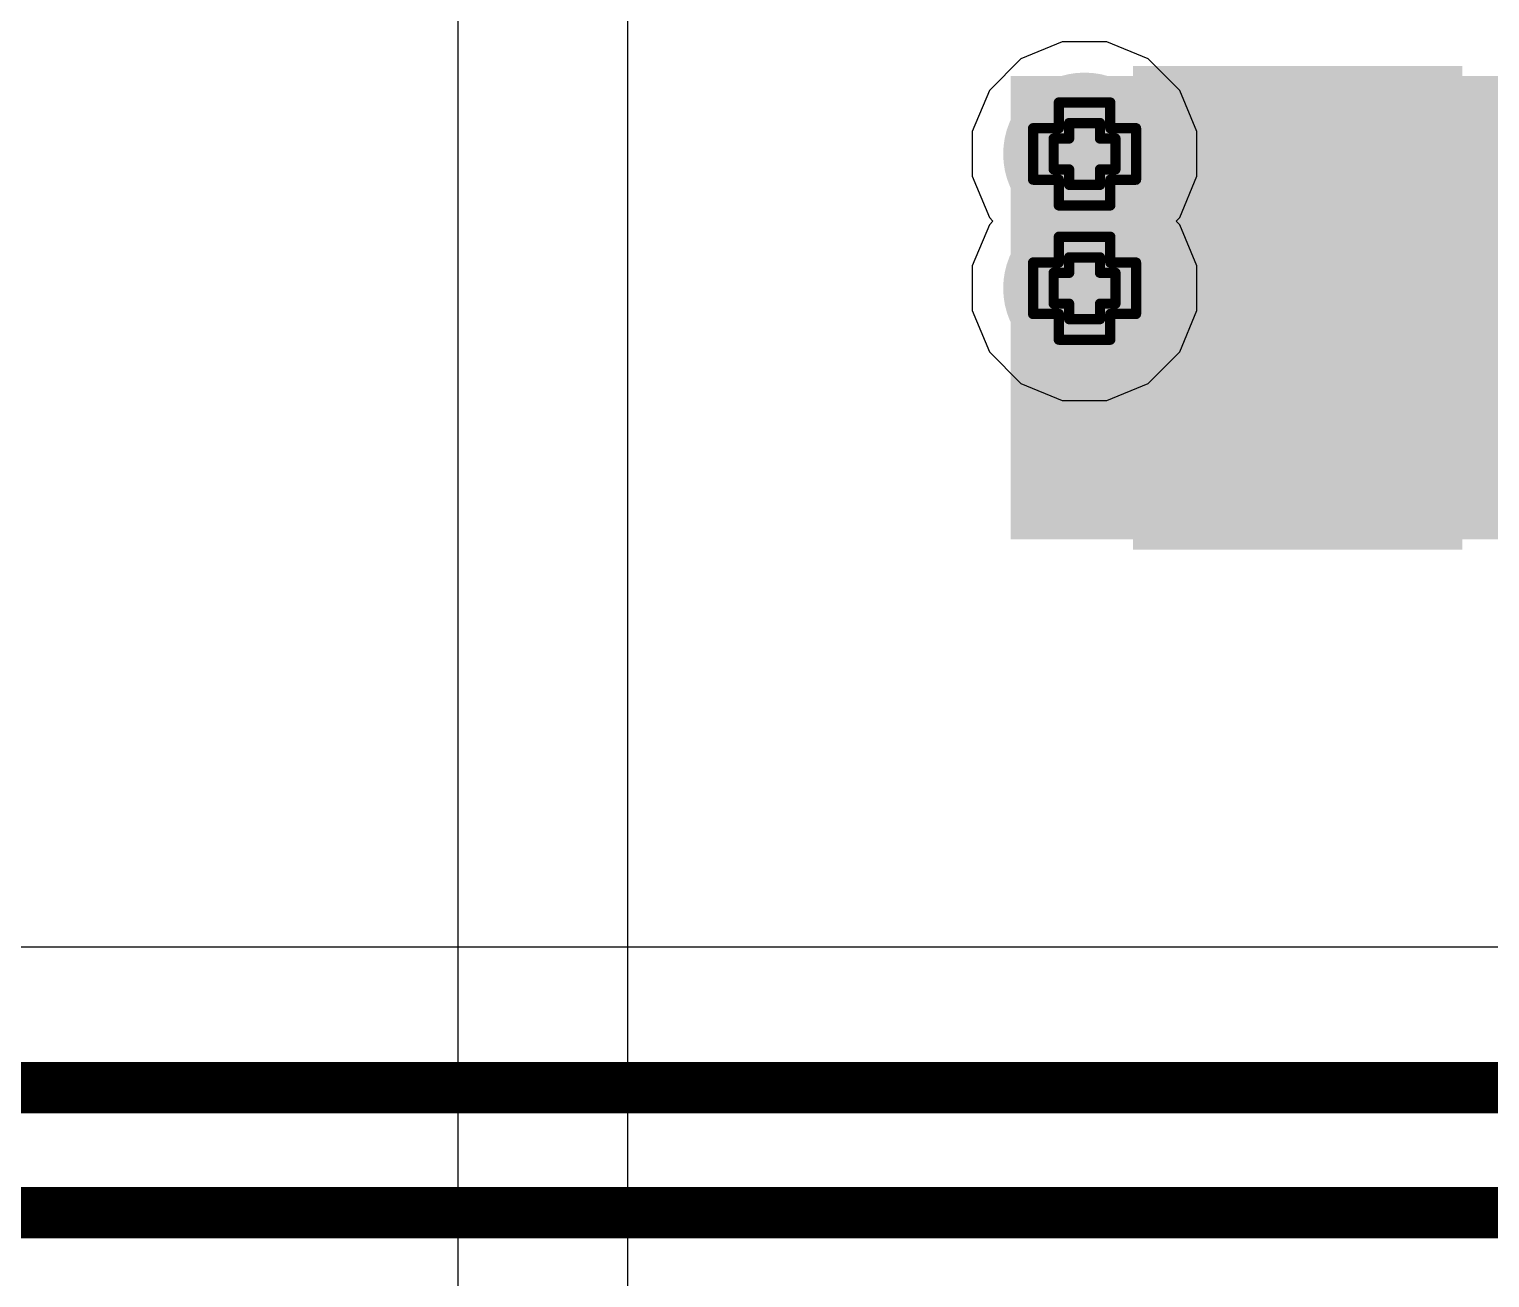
# Model space of a CAD drawing. Header units: inches. Extents: x -3 to 5259, y -3 to 5282.
# Drawn here: x 31.11 to 38.32, y 32.19 to 38.35 of the extents above; entities that cross this region are included whole.
import ezdxf

# ---------------------------------------------------------------- set-up
doc = ezdxf.new("R2010")
doc.units = ezdxf.units.IN
for name, color, linetype in [('Bottom Layer', 5, 'Continuous'), ('Bottom Solder', 6, 'Continuous'), ('Drill Drawing', 1, 'Continuous'), ('Layer 1', 16, 'Continuous'), ('Layer 2', 76, 'Continuous'), ('Top Layer', 1, 'Continuous'), ('Top Paste', 8, 'Continuous'), ('Top Solder', 216, 'Continuous'), ('Via Holes', 16, 'Continuous')]:
    doc.layers.add(name, color=color, linetype=linetype)

# ---------------------------------------------------------------- blocks, each defined once
blk = doc.blocks.new('DSIC03LSGET_32')
at = {"layer": 'Top Layer'}
blk.add_hatch(color=1, dxfattribs=at).paths.add_polyline_path([(3.357, -1.778), (5.643, -1.778), (5.643, -3.302), (3.357, -3.302)])
at = {"layer": 'Top Paste'}
blk.add_hatch(color=8, dxfattribs=at).paths.add_polyline_path([(3.357, -1.778), (5.643, -1.778), (5.643, -3.302), (3.357, -3.302)])
at = {"layer": 'Top Solder'}
blk.add_hatch(color=216, dxfattribs=at).paths.add_polyline_path([(3.3062, -1.7272), (5.6938, -1.7272), (5.6938, -3.3528), (3.3062, -3.3528)])

msp = doc.modelspace()

# ---------------------------------------------------------------- hatches: boundary and pattern name
at = {"layer": 'Bottom Layer'}
h = msp.add_hatch(color=5, dxfattribs=at)
edge = h.paths.add_edge_path()
edge.add_arc((36.3156, 37.7353), 0.3, 0, 360)
h = msp.add_hatch(color=5, dxfattribs=at)
edge = h.paths.add_edge_path()
edge.add_arc((36.3156, 37.0724), 0.3, 0, 360)
at = {"layer": 'Bottom Solder'}
h = msp.add_hatch(color=6, dxfattribs=at)
edge = h.paths.add_edge_path()
edge.add_arc((36.3156, 37.7353), 0.4016, 0, 360)
h = msp.add_hatch(color=6, dxfattribs=at)
edge = h.paths.add_edge_path()
edge.add_arc((36.3156, 37.0724), 0.4016, 0, 360)
at = {"layer": 'Layer 1'}
h = msp.add_hatch(color=16, dxfattribs=at)
edge = h.paths.add_edge_path()
edge.add_arc((36.3156, 37.7353), 0.3, 0, 360)
h = msp.add_hatch(color=16, dxfattribs=at)
edge = h.paths.add_edge_path()
edge.add_arc((36.3156, 37.0724), 0.3, 0, 360)
at = {"layer": 'Layer 2'}
h = msp.add_hatch(color=76, dxfattribs=at)
edge = h.paths.add_edge_path()
edge.add_arc((36.3156, 37.7353), 0.3, 0, 360)
h = msp.add_hatch(color=76, dxfattribs=at)
edge = h.paths.add_edge_path()
edge.add_arc((36.3156, 37.0724), 0.3, 0, 360)
at = {"layer": 'Top Layer'}
msp.add_hatch(color=1, dxfattribs=at).paths.add_polyline_path([(35.9515, 35.8335), (43.2093, 35.8335), (43.2093, 38.1195), (35.9515, 38.1195)])
h = msp.add_hatch(color=1, dxfattribs=at)
edge = h.paths.add_edge_path()
edge.add_arc((36.3156, 37.7353), 0.3, 0, 360)
h = msp.add_hatch(color=1, dxfattribs=at)
edge = h.paths.add_edge_path()
edge.add_arc((36.3156, 37.0724), 0.3, 0, 360)
at = {"layer": 'Top Solder'}
h = msp.add_hatch(color=216, dxfattribs=at)
edge = h.paths.add_edge_path()
edge.add_arc((36.3156, 37.7353), 0.4016, 0, 360)
h = msp.add_hatch(color=216, dxfattribs=at)
edge = h.paths.add_edge_path()
edge.add_arc((36.3156, 37.0724), 0.4016, 0, 360)
at = {"layer": 'Via Holes'}
h = msp.add_hatch(color=7, dxfattribs=at)
edge = h.paths.add_edge_path()
edge.add_arc((36.3156, 37.7353), 0.15, 0, 360)
h = msp.add_hatch(color=7, dxfattribs=at)
edge = h.paths.add_edge_path()
edge.add_arc((36.3156, 37.0724), 0.15, 0, 360)

# ---------------------------------------------------------------- linework, layer by layer
at = {"layer": 'Bottom Layer'}
for p, q in [((33.2232, 42.164), (33.2232, 27.9165)), ((34.0614, 8.3431), (34.0614, 39.6767)), ((36.2054, 38.2893), (36.0018, 38.205)), ((36.4258, 38.2893), (36.2054, 38.2893)), ((36.6294, 38.205), (36.4258, 38.2893)), ((36.0018, 38.205), (35.846, 38.0491)), ((36.7853, 38.0491), (36.6294, 38.205)), ((35.846, 38.0491), (35.7616, 37.8455)), ((36.8696, 37.8455), (36.7853, 38.0491)), ((35.7616, 37.8455), (35.7616, 37.6251)), ((36.8696, 37.6251), (36.8696, 37.8455)), ((35.7616, 37.6251), (35.846, 37.4215)), ((36.7853, 37.4215), (36.8696, 37.6251)), ((35.846, 37.4215), (35.8636, 37.4039)), ((36.7676, 37.4039), (36.7853, 37.4215)), ((35.846, 37.3862), (35.7616, 37.1826)), ((35.8636, 37.4039), (35.846, 37.3862)), ((36.7853, 37.3862), (36.7676, 37.4039)), ((36.8696, 37.1826), (36.7853, 37.3862)), ((35.7616, 37.1826), (35.7616, 36.9622)), ((36.8696, 36.9622), (36.8696, 37.1826)), ((35.7616, 36.9622), (35.846, 36.7586)), ((36.7853, 36.7586), (36.8696, 36.9622)), ((35.846, 36.7586), (36.0018, 36.6028)), ((36.6294, 36.6028), (36.7853, 36.7586)), ((36.0018, 36.6028), (36.2054, 36.5184)), ((36.4258, 36.5184), (36.6294, 36.6028)), ((36.2054, 36.5184), (36.4258, 36.5184))]:
    msp.add_line(p, q, dxfattribs=at)
at = {"layer": 'Drill Drawing'}
for points in [[(36.1886, 37.8623, 0.0508, 0.0508, 0), (36.1886, 37.9893, 0.0508, 0.0508, 0)], [(36.1886, 37.9893, 0.0508, 0.0508, 0), (36.4426, 37.9893, 0.0508, 0.0508, 0)], [(36.4426, 37.8623, 0.0508, 0.0508, 0), (36.4426, 37.9893, 0.0508, 0.0508, 0)], [(36.0616, 37.6083, 0.0508, 0.0508, 0), (36.0616, 37.8623, 0.0508, 0.0508, 0)], [(36.0616, 37.8623, 0.0508, 0.0508, 0), (36.1886, 37.8623, 0.0508, 0.0508, 0)], [(36.2394, 37.8115, 0.0508, 0.0508, 0), (36.2394, 37.8877, 0.0508, 0.0508, 0)], [(36.2394, 37.8877, 0.0508, 0.0508, 0), (36.3918, 37.8877, 0.0508, 0.0508, 0)], [(36.3918, 37.8115, 0.0508, 0.0508, 0), (36.3918, 37.8877, 0.0508, 0.0508, 0)], [(36.4426, 37.8623, 0.0508, 0.0508, 0), (36.5696, 37.8623, 0.0508, 0.0508, 0)], [(36.5696, 37.6083, 0.0508, 0.0508, 0), (36.5696, 37.8623, 0.0508, 0.0508, 0)], [(36.1632, 37.6591, 0.0508, 0.0508, 0), (36.1632, 37.8115, 0.0508, 0.0508, 0)], [(36.1632, 37.8115, 0.0508, 0.0508, 0), (36.2394, 37.8115, 0.0508, 0.0508, 0)], [(36.3918, 37.8115, 0.0508, 0.0508, 0), (36.468, 37.8115, 0.0508, 0.0508, 0)], [(36.468, 37.6591, 0.0508, 0.0508, 0), (36.468, 37.8115, 0.0508, 0.0508, 0)], [(36.0616, 37.6083, 0.0508, 0.0508, 0), (36.1886, 37.6083, 0.0508, 0.0508, 0)], [(36.1632, 37.6591, 0.0508, 0.0508, 0), (36.2394, 37.6591, 0.0508, 0.0508, 0)], [(36.1886, 37.4813, 0.0508, 0.0508, 0), (36.1886, 37.6083, 0.0508, 0.0508, 0)], [(36.2394, 37.5829, 0.0508, 0.0508, 0), (36.2394, 37.6591, 0.0508, 0.0508, 0)], [(36.3918, 37.6591, 0.0508, 0.0508, 0), (36.468, 37.6591, 0.0508, 0.0508, 0)], [(36.3918, 37.5829, 0.0508, 0.0508, 0), (36.3918, 37.6591, 0.0508, 0.0508, 0)], [(36.4426, 37.6083, 0.0508, 0.0508, 0), (36.5696, 37.6083, 0.0508, 0.0508, 0)], [(36.4426, 37.4813, 0.0508, 0.0508, 0), (36.4426, 37.6083, 0.0508, 0.0508, 0)], [(36.2394, 37.5829, 0.0508, 0.0508, 0), (36.3918, 37.5829, 0.0508, 0.0508, 0)], [(36.1886, 37.4813, 0.0508, 0.0508, 0), (36.4426, 37.4813, 0.0508, 0.0508, 0)], [(36.1886, 37.1994, 0.0508, 0.0508, 0), (36.1886, 37.3264, 0.0508, 0.0508, 0)], [(36.1886, 37.3264, 0.0508, 0.0508, 0), (36.4426, 37.3264, 0.0508, 0.0508, 0)], [(36.4426, 37.1994, 0.0508, 0.0508, 0), (36.4426, 37.3264, 0.0508, 0.0508, 0)], [(36.0616, 36.9454, 0.0508, 0.0508, 0), (36.0616, 37.1994, 0.0508, 0.0508, 0)], [(36.0616, 37.1994, 0.0508, 0.0508, 0), (36.1886, 37.1994, 0.0508, 0.0508, 0)], [(36.2394, 37.1486, 0.0508, 0.0508, 0), (36.2394, 37.2248, 0.0508, 0.0508, 0)], [(36.2394, 37.2248, 0.0508, 0.0508, 0), (36.3918, 37.2248, 0.0508, 0.0508, 0)], [(36.3918, 37.1486, 0.0508, 0.0508, 0), (36.3918, 37.2248, 0.0508, 0.0508, 0)], [(36.4426, 37.1994, 0.0508, 0.0508, 0), (36.5696, 37.1994, 0.0508, 0.0508, 0)], [(36.5696, 36.9454, 0.0508, 0.0508, 0), (36.5696, 37.1994, 0.0508, 0.0508, 0)], [(36.1632, 36.9962, 0.0508, 0.0508, 0), (36.1632, 37.1486, 0.0508, 0.0508, 0)], [(36.1632, 37.1486, 0.0508, 0.0508, 0), (36.2394, 37.1486, 0.0508, 0.0508, 0)], [(36.3918, 37.1486, 0.0508, 0.0508, 0), (36.468, 37.1486, 0.0508, 0.0508, 0)], [(36.468, 36.9962, 0.0508, 0.0508, 0), (36.468, 37.1486, 0.0508, 0.0508, 0)], [(36.1632, 36.9962, 0.0508, 0.0508, 0), (36.2394, 36.9962, 0.0508, 0.0508, 0)], [(36.2394, 36.92, 0.0508, 0.0508, 0), (36.2394, 36.9962, 0.0508, 0.0508, 0)], [(36.3918, 36.9962, 0.0508, 0.0508, 0), (36.468, 36.9962, 0.0508, 0.0508, 0)], [(36.3918, 36.92, 0.0508, 0.0508, 0), (36.3918, 36.9962, 0.0508, 0.0508, 0)], [(36.0616, 36.9454, 0.0508, 0.0508, 0), (36.1886, 36.9454, 0.0508, 0.0508, 0)], [(36.1886, 36.8184, 0.0508, 0.0508, 0), (36.1886, 36.9454, 0.0508, 0.0508, 0)], [(36.2394, 36.92, 0.0508, 0.0508, 0), (36.3918, 36.92, 0.0508, 0.0508, 0)], [(36.4426, 36.9454, 0.0508, 0.0508, 0), (36.5696, 36.9454, 0.0508, 0.0508, 0)], [(36.4426, 36.8184, 0.0508, 0.0508, 0), (36.4426, 36.9454, 0.0508, 0.0508, 0)], [(36.1886, 36.8184, 0.0508, 0.0508, 0), (36.4426, 36.8184, 0.0508, 0.0508, 0)]]:
    msp.add_lwpolyline(points, format="xyseb", dxfattribs=at)
for points in [[(36.1759, 37.9893, 0.0254, 0.0254, 1), (36.2013, 37.9893, 0.0254, 0.0254, 1)], [(36.1759, 37.9893, 0.0254, 0.0254, 1), (36.2013, 37.9893, 0.0254, 0.0254, 1)], [(36.4299, 37.9893, 0.0254, 0.0254, 1), (36.4553, 37.9893, 0.0254, 0.0254, 1)], [(36.4299, 37.9893, 0.0254, 0.0254, 1), (36.4553, 37.9893, 0.0254, 0.0254, 1)], [(36.0489, 37.8623, 0.0254, 0.0254, 1), (36.0743, 37.8623, 0.0254, 0.0254, 1)], [(36.0489, 37.8623, 0.0254, 0.0254, 1), (36.0743, 37.8623, 0.0254, 0.0254, 1)], [(36.1759, 37.8623, 0.0254, 0.0254, 1), (36.2013, 37.8623, 0.0254, 0.0254, 1)], [(36.1759, 37.8623, 0.0254, 0.0254, 1), (36.2013, 37.8623, 0.0254, 0.0254, 1)], [(36.2267, 37.8877, 0.0254, 0.0254, 1), (36.2521, 37.8877, 0.0254, 0.0254, 1)], [(36.2267, 37.8877, 0.0254, 0.0254, 1), (36.2521, 37.8877, 0.0254, 0.0254, 1)], [(36.3791, 37.8877, 0.0254, 0.0254, 1), (36.4045, 37.8877, 0.0254, 0.0254, 1)], [(36.3791, 37.8877, 0.0254, 0.0254, 1), (36.4045, 37.8877, 0.0254, 0.0254, 1)], [(36.4299, 37.8623, 0.0254, 0.0254, 1), (36.4553, 37.8623, 0.0254, 0.0254, 1)], [(36.4299, 37.8623, 0.0254, 0.0254, 1), (36.4553, 37.8623, 0.0254, 0.0254, 1)], [(36.5569, 37.8623, 0.0254, 0.0254, 1), (36.5823, 37.8623, 0.0254, 0.0254, 1)], [(36.5569, 37.8623, 0.0254, 0.0254, 1), (36.5823, 37.8623, 0.0254, 0.0254, 1)], [(36.1505, 37.8115, 0.0254, 0.0254, 1), (36.1759, 37.8115, 0.0254, 0.0254, 1)], [(36.1505, 37.8115, 0.0254, 0.0254, 1), (36.1759, 37.8115, 0.0254, 0.0254, 1)], [(36.2267, 37.8115, 0.0254, 0.0254, 1), (36.2521, 37.8115, 0.0254, 0.0254, 1)], [(36.2267, 37.8115, 0.0254, 0.0254, 1), (36.2521, 37.8115, 0.0254, 0.0254, 1)], [(36.3791, 37.8115, 0.0254, 0.0254, 1), (36.4045, 37.8115, 0.0254, 0.0254, 1)], [(36.3791, 37.8115, 0.0254, 0.0254, 1), (36.4045, 37.8115, 0.0254, 0.0254, 1)], [(36.4553, 37.8115, 0.0254, 0.0254, 1), (36.4807, 37.8115, 0.0254, 0.0254, 1)], [(36.4553, 37.8115, 0.0254, 0.0254, 1), (36.4807, 37.8115, 0.0254, 0.0254, 1)], [(36.0489, 37.6083, 0.0254, 0.0254, 1), (36.0743, 37.6083, 0.0254, 0.0254, 1)], [(36.0489, 37.6083, 0.0254, 0.0254, 1), (36.0743, 37.6083, 0.0254, 0.0254, 1)], [(36.1505, 37.6591, 0.0254, 0.0254, 1), (36.1759, 37.6591, 0.0254, 0.0254, 1)], [(36.1505, 37.6591, 0.0254, 0.0254, 1), (36.1759, 37.6591, 0.0254, 0.0254, 1)], [(36.1759, 37.6083, 0.0254, 0.0254, 1), (36.2013, 37.6083, 0.0254, 0.0254, 1)], [(36.1759, 37.6083, 0.0254, 0.0254, 1), (36.2013, 37.6083, 0.0254, 0.0254, 1)], [(36.2267, 37.6591, 0.0254, 0.0254, 1), (36.2521, 37.6591, 0.0254, 0.0254, 1)], [(36.2267, 37.6591, 0.0254, 0.0254, 1), (36.2521, 37.6591, 0.0254, 0.0254, 1)], [(36.3791, 37.6591, 0.0254, 0.0254, 1), (36.4045, 37.6591, 0.0254, 0.0254, 1)], [(36.3791, 37.6591, 0.0254, 0.0254, 1), (36.4045, 37.6591, 0.0254, 0.0254, 1)], [(36.4299, 37.6083, 0.0254, 0.0254, 1), (36.4553, 37.6083, 0.0254, 0.0254, 1)], [(36.4299, 37.6083, 0.0254, 0.0254, 1), (36.4553, 37.6083, 0.0254, 0.0254, 1)], [(36.4553, 37.6591, 0.0254, 0.0254, 1), (36.4807, 37.6591, 0.0254, 0.0254, 1)], [(36.4553, 37.6591, 0.0254, 0.0254, 1), (36.4807, 37.6591, 0.0254, 0.0254, 1)], [(36.5569, 37.6083, 0.0254, 0.0254, 1), (36.5823, 37.6083, 0.0254, 0.0254, 1)], [(36.5569, 37.6083, 0.0254, 0.0254, 1), (36.5823, 37.6083, 0.0254, 0.0254, 1)], [(36.2267, 37.5829, 0.0254, 0.0254, 1), (36.2521, 37.5829, 0.0254, 0.0254, 1)], [(36.2267, 37.5829, 0.0254, 0.0254, 1), (36.2521, 37.5829, 0.0254, 0.0254, 1)], [(36.3791, 37.5829, 0.0254, 0.0254, 1), (36.4045, 37.5829, 0.0254, 0.0254, 1)], [(36.3791, 37.5829, 0.0254, 0.0254, 1), (36.4045, 37.5829, 0.0254, 0.0254, 1)], [(36.1759, 37.4813, 0.0254, 0.0254, 1), (36.2013, 37.4813, 0.0254, 0.0254, 1)], [(36.1759, 37.4813, 0.0254, 0.0254, 1), (36.2013, 37.4813, 0.0254, 0.0254, 1)], [(36.4299, 37.4813, 0.0254, 0.0254, 1), (36.4553, 37.4813, 0.0254, 0.0254, 1)], [(36.4299, 37.4813, 0.0254, 0.0254, 1), (36.4553, 37.4813, 0.0254, 0.0254, 1)], [(36.1759, 37.3264, 0.0254, 0.0254, 1), (36.2013, 37.3264, 0.0254, 0.0254, 1)], [(36.1759, 37.3264, 0.0254, 0.0254, 1), (36.2013, 37.3264, 0.0254, 0.0254, 1)], [(36.4299, 37.3264, 0.0254, 0.0254, 1), (36.4553, 37.3264, 0.0254, 0.0254, 1)], [(36.4299, 37.3264, 0.0254, 0.0254, 1), (36.4553, 37.3264, 0.0254, 0.0254, 1)], [(36.0489, 37.1994, 0.0254, 0.0254, 1), (36.0743, 37.1994, 0.0254, 0.0254, 1)], [(36.0489, 37.1994, 0.0254, 0.0254, 1), (36.0743, 37.1994, 0.0254, 0.0254, 1)], [(36.1759, 37.1994, 0.0254, 0.0254, 1), (36.2013, 37.1994, 0.0254, 0.0254, 1)], [(36.1759, 37.1994, 0.0254, 0.0254, 1), (36.2013, 37.1994, 0.0254, 0.0254, 1)], [(36.2267, 37.2248, 0.0254, 0.0254, 1), (36.2521, 37.2248, 0.0254, 0.0254, 1)], [(36.2267, 37.2248, 0.0254, 0.0254, 1), (36.2521, 37.2248, 0.0254, 0.0254, 1)], [(36.3791, 37.2248, 0.0254, 0.0254, 1), (36.4045, 37.2248, 0.0254, 0.0254, 1)], [(36.3791, 37.2248, 0.0254, 0.0254, 1), (36.4045, 37.2248, 0.0254, 0.0254, 1)], [(36.4299, 37.1994, 0.0254, 0.0254, 1), (36.4553, 37.1994, 0.0254, 0.0254, 1)], [(36.4299, 37.1994, 0.0254, 0.0254, 1), (36.4553, 37.1994, 0.0254, 0.0254, 1)], [(36.5569, 37.1994, 0.0254, 0.0254, 1), (36.5823, 37.1994, 0.0254, 0.0254, 1)], [(36.5569, 37.1994, 0.0254, 0.0254, 1), (36.5823, 37.1994, 0.0254, 0.0254, 1)], [(36.1505, 37.1486, 0.0254, 0.0254, 1), (36.1759, 37.1486, 0.0254, 0.0254, 1)], [(36.1505, 37.1486, 0.0254, 0.0254, 1), (36.1759, 37.1486, 0.0254, 0.0254, 1)], [(36.2267, 37.1486, 0.0254, 0.0254, 1), (36.2521, 37.1486, 0.0254, 0.0254, 1)], [(36.2267, 37.1486, 0.0254, 0.0254, 1), (36.2521, 37.1486, 0.0254, 0.0254, 1)], [(36.3791, 37.1486, 0.0254, 0.0254, 1), (36.4045, 37.1486, 0.0254, 0.0254, 1)], [(36.3791, 37.1486, 0.0254, 0.0254, 1), (36.4045, 37.1486, 0.0254, 0.0254, 1)], [(36.4553, 37.1486, 0.0254, 0.0254, 1), (36.4807, 37.1486, 0.0254, 0.0254, 1)], [(36.4553, 37.1486, 0.0254, 0.0254, 1), (36.4807, 37.1486, 0.0254, 0.0254, 1)], [(36.1505, 36.9962, 0.0254, 0.0254, 1), (36.1759, 36.9962, 0.0254, 0.0254, 1)], [(36.1505, 36.9962, 0.0254, 0.0254, 1), (36.1759, 36.9962, 0.0254, 0.0254, 1)], [(36.2267, 36.9962, 0.0254, 0.0254, 1), (36.2521, 36.9962, 0.0254, 0.0254, 1)], [(36.2267, 36.9962, 0.0254, 0.0254, 1), (36.2521, 36.9962, 0.0254, 0.0254, 1)], [(36.3791, 36.9962, 0.0254, 0.0254, 1), (36.4045, 36.9962, 0.0254, 0.0254, 1)], [(36.3791, 36.9962, 0.0254, 0.0254, 1), (36.4045, 36.9962, 0.0254, 0.0254, 1)], [(36.4553, 36.9962, 0.0254, 0.0254, 1), (36.4807, 36.9962, 0.0254, 0.0254, 1)], [(36.4553, 36.9962, 0.0254, 0.0254, 1), (36.4807, 36.9962, 0.0254, 0.0254, 1)], [(36.0489, 36.9454, 0.0254, 0.0254, 1), (36.0743, 36.9454, 0.0254, 0.0254, 1)], [(36.0489, 36.9454, 0.0254, 0.0254, 1), (36.0743, 36.9454, 0.0254, 0.0254, 1)], [(36.1759, 36.9454, 0.0254, 0.0254, 1), (36.2013, 36.9454, 0.0254, 0.0254, 1)], [(36.1759, 36.9454, 0.0254, 0.0254, 1), (36.2013, 36.9454, 0.0254, 0.0254, 1)], [(36.2267, 36.92, 0.0254, 0.0254, 1), (36.2521, 36.92, 0.0254, 0.0254, 1)], [(36.2267, 36.92, 0.0254, 0.0254, 1), (36.2521, 36.92, 0.0254, 0.0254, 1)], [(36.3791, 36.92, 0.0254, 0.0254, 1), (36.4045, 36.92, 0.0254, 0.0254, 1)], [(36.3791, 36.92, 0.0254, 0.0254, 1), (36.4045, 36.92, 0.0254, 0.0254, 1)], [(36.4299, 36.9454, 0.0254, 0.0254, 1), (36.4553, 36.9454, 0.0254, 0.0254, 1)], [(36.4299, 36.9454, 0.0254, 0.0254, 1), (36.4553, 36.9454, 0.0254, 0.0254, 1)], [(36.5569, 36.9454, 0.0254, 0.0254, 1), (36.5823, 36.9454, 0.0254, 0.0254, 1)], [(36.5569, 36.9454, 0.0254, 0.0254, 1), (36.5823, 36.9454, 0.0254, 0.0254, 1)], [(36.1759, 36.8184, 0.0254, 0.0254, 1), (36.2013, 36.8184, 0.0254, 0.0254, 1)], [(36.1759, 36.8184, 0.0254, 0.0254, 1), (36.2013, 36.8184, 0.0254, 0.0254, 1)], [(36.4299, 36.8184, 0.0254, 0.0254, 1), (36.4553, 36.8184, 0.0254, 0.0254, 1)], [(36.4299, 36.8184, 0.0254, 0.0254, 1), (36.4553, 36.8184, 0.0254, 0.0254, 1)]]:
    msp.add_lwpolyline(points, format="xyseb", close=True, dxfattribs=at)
at = {"layer": 'Layer 2'}
for p, q in [((36.2054, 38.2893), (36.0018, 38.205)), ((36.4258, 38.2893), (36.2054, 38.2893)), ((36.6294, 38.205), (36.4258, 38.2893)), ((36.0018, 38.205), (35.846, 38.0491)), ((36.7853, 38.0491), (36.6294, 38.205)), ((35.846, 38.0491), (35.7616, 37.8455)), ((36.8696, 37.8455), (36.7853, 38.0491)), ((35.7616, 37.8455), (35.7616, 37.6251)), ((36.8696, 37.6251), (36.8696, 37.8455)), ((35.7616, 37.6251), (35.846, 37.4215)), ((36.7853, 37.4215), (36.8696, 37.6251)), ((35.846, 37.4215), (35.8636, 37.4039)), ((36.7676, 37.4039), (36.7853, 37.4215)), ((35.846, 37.3862), (35.7616, 37.1826)), ((35.8636, 37.4039), (35.846, 37.3862)), ((36.7853, 37.3862), (36.7676, 37.4039)), ((36.8696, 37.1826), (36.7853, 37.3862)), ((35.7616, 37.1826), (35.7616, 36.9622)), ((36.8696, 36.9622), (36.8696, 37.1826)), ((35.7616, 36.9622), (35.846, 36.7586)), ((36.7853, 36.7586), (36.8696, 36.9622)), ((35.846, 36.7586), (36.0018, 36.6028)), ((36.6294, 36.6028), (36.7853, 36.7586)), ((36.0018, 36.6028), (36.2054, 36.5184)), ((36.4258, 36.5184), (36.6294, 36.6028)), ((36.2054, 36.5184), (36.4258, 36.5184)), ((53.842, 33.8202), (12.266, 33.8202))]:
    msp.add_line(p, q, dxfattribs=at)
for points in [[(11.769, 33.1263, 0.254, 0.254, 0), (64.5106, 33.1263, 0.254, 0.254, 0)], [(19.7612, 32.5093, 0.254, 0.254, 0), (64.4092, 32.5093, 0.254, 0.254, 0)]]:
    msp.add_lwpolyline(points, format="xyseb", dxfattribs=at)

# ---------------------------------------------------------------- block references
at = {"rotation": 270}
msp.add_blockref('DSIC03LSGET_32', (39.9073, 41.4765), dxfattribs=at)

doc.saveas('drawing.dxf')
